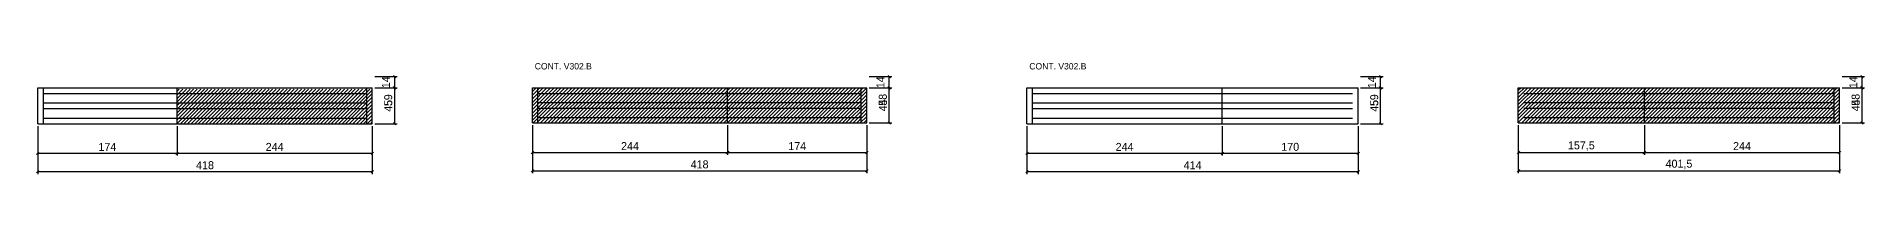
# Model space of a CAD drawing. Extents: x -9000 to 10970, y -412 to 1250.
# Drawn here: x 8686 to 10970, y -258 to -119 of the extents above; entities that cross this region are included whole.
import ezdxf

# ---------------------------------------------------------------- set-up
doc = ezdxf.new("R2010")
doc.units = 0
for name, color, linetype in [('COTA', 241, 'Continuous'), ('NOMENCLATURA', 7, 'Continuous'), ('Painéis', 200, 'Continuous'), ('Reaproveitamento', 251, 'Continuous'), ('SARR_2.2x7', 40, 'Continuous')]:
    doc.layers.add(name, color=color, linetype=linetype)
doc.dimstyles.new('PAINEL', dxfattribs={"dimtxt": 10, "dimasz": 3, "dimexe": 3, "dimexo": 3, "dimgap": 3, "dimtad": 1, "dimblk": 'OBLIQUE', "dimblk1": 'OBLIQUE', "dimcen": 2.5, "dimclrd": 4, "dimclre": 4, "dimclrt": 240, "dimazin": 3, "dimtfac": 1, "dimtmove": 0, "dimatfit": 3})

# ---------------------------------------------------------------- blocks, each defined once
blk = doc.blocks.new('_OBLIQUE')
at = {"color": 0, "linetype": 'BYBLOCK'}
blk.add_line((-0.5, -0.5), (0.5, 0.5), dxfattribs=at)

msp = doc.modelspace()

# ---------------------------------------------------------------- hatches: boundary and pattern name
at = {"layer": 'Reaproveitamento'}
h = msp.add_hatch(dxfattribs=at)
h.set_pattern_fill('ANSI31')
h.paths.add_polyline_path([(8861.9, -195), (9105.9, -195), (9105.9, -151.5), (8861.9, -151.5)])
h = msp.add_hatch(dxfattribs=at)
h.set_pattern_fill('ANSI31')
h.paths.add_polyline_path([(9305.9, -194), (9549.9, -194), (9549.9, -150.5), (9305.9, -150.5)])
h = msp.add_hatch(dxfattribs=at)
h.set_pattern_fill('ANSI31')
h.paths.add_polyline_path([(9549.9, -194), (9723.9, -194), (9723.9, -150.5), (9549.9, -150.5)])
h = msp.add_hatch(dxfattribs=at)
h.set_pattern_fill('ANSI31')
h.paths.add_polyline_path([(10537.9, -193.8), (10695.4, -193.8), (10695.4, -150), (10537.9, -150)])
h = msp.add_hatch(dxfattribs=at)
h.set_pattern_fill('ANSI31')
h.paths.add_polyline_path([(10695.4, -193.8), (10939.4, -193.8), (10939.4, -150), (10695.4, -150)])
h = msp.add_hatch(dxfattribs=at)
h.set_pattern_fill('ANSI31')
h.paths.add_polyline_path([(10695.4, -193.8), (10939.4, -193.8), (10939.4, -150), (10695.4, -150)])

# ---------------------------------------------------------------- linework, layer by layer
at = {"layer": 'Painéis'}
for p, q in [((8687.9, -150), (8861.9, -150)), ((8687.9, -195), (8687.9, -150)), ((8861.9, -195), (8861.9, -150)), ((8861.9, -150), (9105.9, -150)), ((9105.9, -195), (9105.9, -150)), ((9305.9, -150), (9549.9, -150)), ((9305.9, -194), (9305.9, -150)), ((9549.9, -194), (9549.9, -150)), ((9549.9, -150), (9723.9, -150)), ((9723.9, -194), (9723.9, -150)), ((9923.9, -150), (10167.9, -150)), ((9923.9, -195), (9923.9, -150)), ((10167.9, -195), (10167.9, -150)), ((10167.9, -150), (10337.9, -150)), ((10337.9, -195), (10337.9, -150)), ((10537.9, -150), (10695.4, -150)), ((10537.9, -194), (10537.9, -150)), ((10695.4, -194), (10695.4, -150)), ((10695.4, -150), (10939.4, -150)), ((10939.4, -194), (10939.4, -150)), ((8687.9, -195), (8861.9, -195)), ((8861.9, -195), (9105.9, -195)), ((9305.9, -194), (9549.9, -194)), ((9549.9, -194), (9723.9, -194)), ((9923.9, -195), (10167.9, -195)), ((10167.9, -195), (10337.9, -195)), ((10537.9, -194), (10695.4, -194)), ((10695.4, -194), (10939.4, -194))]:
    msp.add_line(p, q, dxfattribs=at)
at = {"layer": 'SARR_2.2x7'}
for p, q in [((8694.9, -195), (8694.9, -150)), ((9098.9, -195), (9098.9, -150)), ((9312.9, -194), (9312.9, -150)), ((9716.9, -194), (9716.9, -150)), ((9930.9, -195), (9930.9, -150)), ((10932.4, -194), (10932.4, -150))]:
    msp.add_line(p, q, dxfattribs=at)
for points in [[(8694.9, -157), (8861.9, -157)], [(8694.9, -157), (8861.9, -157)], [(8861.9, -157), (9098.9, -157)], [(8861.9, -157), (9098.9, -157)], [(9312.9, -157), (9549.9, -157)], [(9312.9, -157), (9549.9, -157)], [(9549.9, -157), (9716.9, -157)], [(9549.9, -157), (9716.9, -157)], [(9930.9, -157), (10167.9, -157)], [(9930.9, -157), (10167.9, -157)], [(10167.9, -157), (10330.9, -157)], [(10167.9, -157), (10330.9, -157)], [(10544.9, -157), (10695.4, -157)], [(10544.9, -157), (10695.4, -157)], [(10695.4, -157), (10932.4, -157)], [(10695.4, -157), (10932.4, -157)], [(8694.9, -169), (8861.9, -169)], [(8694.9, -169), (8861.9, -169)], [(8694.9, -176), (8861.9, -176)], [(8694.9, -176), (8861.9, -176)], [(8861.9, -169), (9098.9, -169)], [(8861.9, -169), (9098.9, -169)], [(8861.9, -176), (9098.9, -176)], [(8861.9, -176), (9098.9, -176)], [(9312.9, -168.5), (9549.9, -168.5)], [(9312.9, -168.5), (9549.9, -168.5)], [(9312.9, -175.5), (9549.9, -175.5)], [(9312.9, -175.5), (9549.9, -175.5)], [(9549.9, -168.5), (9716.9, -168.5)], [(9549.9, -168.5), (9716.9, -168.5)], [(9549.9, -175.5), (9716.9, -175.5)], [(9549.9, -175.5), (9716.9, -175.5)], [(9930.9, -169), (10167.9, -169)], [(9930.9, -169), (10167.9, -169)], [(9930.9, -176), (10167.9, -176)], [(9930.9, -176), (10167.9, -176)], [(10167.9, -169), (10330.9, -169)], [(10167.9, -169), (10330.9, -169)], [(10167.9, -176), (10330.9, -176)], [(10167.9, -176), (10330.9, -176)], [(10544.9, -168.5), (10695.4, -168.5)], [(10544.9, -168.5), (10695.4, -168.5)], [(10544.9, -175.5), (10695.4, -175.5)], [(10544.9, -175.5), (10695.4, -175.5)], [(10695.4, -168.5), (10932.4, -168.5)], [(10695.4, -168.5), (10932.4, -168.5)], [(10695.4, -175.5), (10932.4, -175.5)], [(10695.4, -175.5), (10932.4, -175.5)], [(8694.9, -188), (8861.9, -188)], [(8694.9, -188), (8861.9, -188)], [(8861.9, -188), (9098.9, -188)], [(8861.9, -188), (9098.9, -188)], [(9312.9, -187), (9549.9, -187)], [(9312.9, -187), (9549.9, -187)], [(9549.9, -187), (9716.9, -187)], [(9549.9, -187), (9716.9, -187)], [(9930.9, -188), (10167.9, -188)], [(9930.9, -188), (10167.9, -188)], [(10167.9, -188), (10330.9, -188)], [(10167.9, -188), (10330.9, -188)], [(10544.9, -187), (10695.4, -187)], [(10544.9, -187), (10695.4, -187)], [(10695.4, -187), (10932.4, -187)], [(10695.4, -187), (10932.4, -187)]]:
    msp.add_lwpolyline(points, dxfattribs=at)

# ---------------------------------------------------------------- texts
at = {"layer": 'NOMENCLATURA'}
for p in [(9308.9, -127), (9926.9, -127)]:
    msp.add_text('CONT. V302.B', height=8, dxfattribs=at).set_placement(p)

# ---------------------------------------------------------------- dimensions: what is measured, and where the dimension line sits
at = {"layer": 'COTA'}
for base, p1, p2 in [((9133.9, -195), (9105.9, -195), (9105.9, -136)), ((9133.9, -150), (9105.9, -150), (9105.9, -136)), ((9751.9, -194), (9723.9, -194), (9723.9, -136)), ((9751.9, -150), (9723.9, -150), (9723.9, -136)), ((10365.9, -195), (10337.9, -195), (10337.9, -136)), ((10365.9, -150), (10337.9, -150), (10337.9, -136)), ((10967.4, -194), (10939.4, -194), (10939.4, -136)), ((10967.4, -150), (10939.4, -150), (10939.4, -136)), ((9133.9, -195), (9105.9, -195), (9105.9, -150)), ((9751.9, -194), (9723.9, -194), (9723.9, -150)), ((10365.9, -195), (10337.9, -195), (10337.9, -150)), ((10967.4, -194), (10939.4, -194), (10939.4, -150))]:
    msp.add_linear_dim(base=base, p1=p1, p2=p2, angle=90, dimstyle='PAINEL', dxfattribs=at).render()
for base, p1, p2 in [((8687.9, -232), (8687.9, -195), (8861.9, -195)), ((8687.9, -255), (8687.9, -195), (9105.9, -195)), ((8861.9, -232), (8861.9, -195), (9105.9, -195)), ((9305.9, -231), (9305.9, -194), (9549.9, -194)), ((9305.9, -254), (9305.9, -194), (9723.9, -194)), ((9549.9, -231), (9549.9, -194), (9723.9, -194)), ((9923.9, -232), (9923.9, -195), (10167.9, -195)), ((9923.9, -255), (9923.9, -195), (10337.9, -195)), ((10167.9, -232), (10167.9, -195), (10337.9, -195)), ((10537.9, -231), (10537.9, -194), (10695.4, -194)), ((10537.9, -254), (10537.9, -194), (10939.4, -194)), ((10695.4, -231), (10695.4, -194), (10939.4, -194))]:
    msp.add_linear_dim(base=base, p1=p1, p2=p2, dimstyle='PAINEL', dxfattribs=at).render()

doc.saveas('drawing.dxf')
